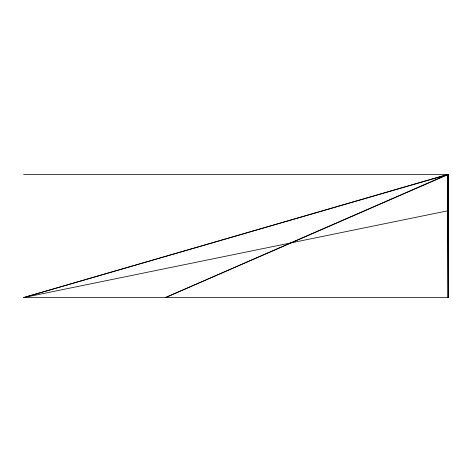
<?xml version="1.0" encoding="UTF-8"?>
<svg xmlns="http://www.w3.org/2000/svg" width="472" height="472" viewBox="0 0 472 472"><rect width="100%" height="100%" fill="white"/><g stroke="black" fill="none" stroke-linecap="round" stroke-linejoin="round"><path stroke-width="0.71" d="M448.4 210.671L23.6 297.578L448.4 174.422L447.657 297.578L447.657 174.422L23.6 297.578L448.4 297.578L448.4 174.422L23.6 174.422M448.4 174.422L165.471 297.578L447.657 174.422L448.4 297.578"/></g></svg>
